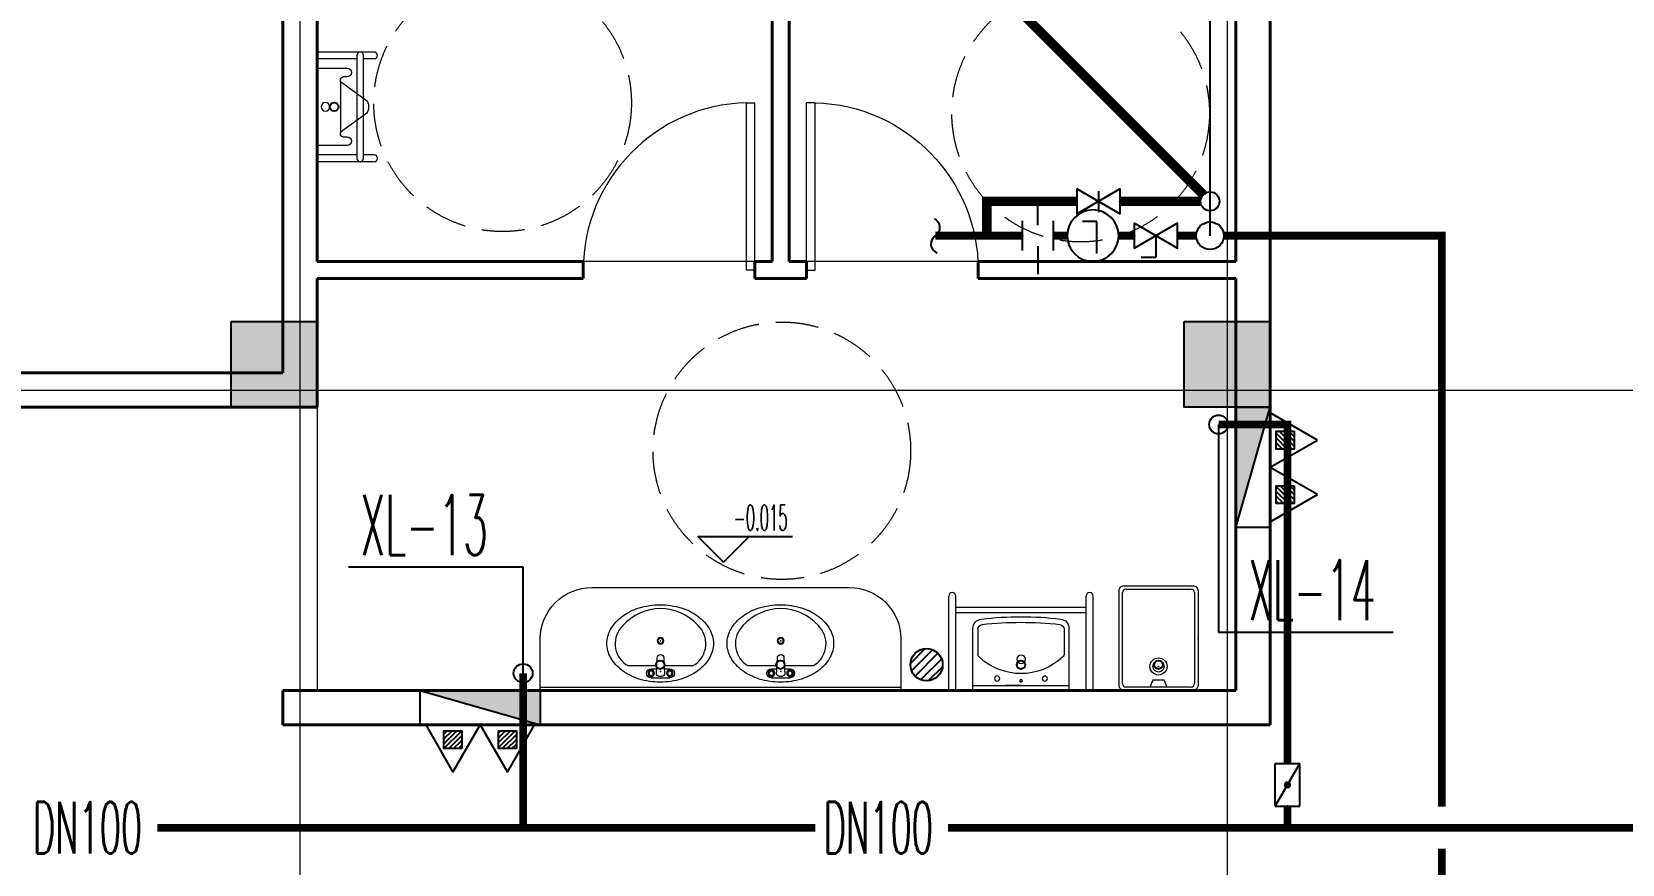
# Model space of a CAD drawing. Extents: x 1031190 to 1725648, y 733081 to 1571294.
# Drawn here: x 1325627 to 1334888, y 1141144 to 1145994 of the extents above; entities that cross this region are included whole.
import ezdxf

# ---------------------------------------------------------------- set-up
doc = ezdxf.new("R2010")
doc.units = 0
doc.header["$LTSCALE"] = 1000
doc.header["$MEASUREMENT"] = 0
for name, pattern in [('__DASH', [0.35, 0.25, -0.1]), ('ACAD_ISO10W100', [18.5, 12, -3, 0.5, -3]), ('DASH', [0.35, 0.25, -0.1]), ('DOTE', [2.42, 2, -0.2, 0.02, -0.2])]:
    doc.linetypes.add(name, pattern=pattern)
for name, color, linetype in [('DIM_ELEV', 3, 'Continuous'), ('DIM_不分区喷淋', 3, 'Continuous'), ('DIM_不分区消火栓', 3, 'Continuous'), ('DIM_废水', 3, 'Continuous'), ('EQUIP_不分区喷淋', 7, 'Continuous'), ('EQUIP_地漏', 7, 'Continuous'), ('EQUIP_污水', 7, 'Continuous'), ('EQUIP_消火栓', 7, 'Continuous'), ('EQUIP_灭火器', 7, 'Continuous'), ('EVALVE_不分区喷淋', 7, 'Continuous'), ('PIPE-不分区喷淋', 6, 'ZP'), ('PIPE-不分区消火栓', 1, 'X'), ('PIPE-废水', 31, 'F'), ('S-COLU-HATCH', 30, 'Continuous'), ('S-COLU-LINE1', 6, 'Continuous'), ('TEXT_不分区消火栓', 7, 'Continuous'), ('VALVE_不分区喷淋', 7, 'Continuous'), ('VALVE_不分区消火栓', 7, 'Continuous'), ('VALVE_废水', 7, 'Continuous'), ('VPIPE-不分区喷淋', 6, 'ZP'), ('VPIPE-不分区消火栓', 1, 'X'), ('VPIPE-废水', 31, 'F')]:
    doc.layers.add(name, color=color, linetype=linetype)
for name, color, linetype, lineweight in [('DOTE', 19, 'DOTE', 9), ('LVTRY', 1, 'Continuous', 13), ('STAIR', 2, 'Continuous', 18), ('WALL', 9, 'Continuous', 40), ('WINDOW', 8, 'Continuous', 15)]:
    doc.layers.add(name, color=color, linetype=linetype, lineweight=lineweight)
doc.styles.add('_TCH_DIM', font='SIMPLEX.shx', dxfattribs={"width": 0.6, "oblique": 10, "bigfont": 'hztxt.shx'})
doc.styles.add('_TWT_PIPEDN', font='SIMPLEX.shx', dxfattribs={"width": 0.6, "oblique": 10, "height": 3, "bigfont": 'HZTXT.shx'})
doc.styles.add('_TWT_SERIAL', font='simplex.shx', dxfattribs={"width": 0.6, "oblique": 10, "height": 3.5, "bigfont": 'aadri.shx'})
doc.styles.get("Standard").update_dxf_attribs({"font": 'gbenor.shx', "bigfont": 'gbcbig.shx'})
doc.linetypes.add('F', pattern='A,3,-0.2,["F",Standard,S=0.25,R=0,X=-0.1,Y=-0.115],-0.2', length=3.4)
doc.linetypes.add('X', pattern='A,3,-0.2,["X",Standard,S=0.25,R=0,X=-0.1,Y=-0.115],-0.25', length=3.45)
doc.linetypes.add('ZP', pattern='A,3,-0.2,["ZP",Standard,S=0.25,R=0,X=-0.1,Y=-0.115],-0.35', length=3.55)

# ---------------------------------------------------------------- blocks, each defined once
blk = doc.blocks.new('小便斗_01')
at = {"color": 0}
for p, q in [((175, 225), (0, 225)), ((0, 225), (0, -225)), ((137.5, -150), (137.5, 150)), ((150, 175), (175, 175)), ((287.5, 37.5), (150, 137.5)), ((150, -137.5), (287.5, -37.5)), ((175, -175), (150, -175)), ((0, -225), (175, -225))]:
    blk.add_line(p, q, dxfattribs=at)
blk.add_circle((50, 0), 25, dxfattribs=at)
for centre, radius, start, end in [((175, 200), 25, 270, 90), ((156.25, 156.25), 19.76, 108.434949, 251.565051), ((237.5, 0), 62.5, 323.130102, 36.869898), ((156.25, -156.25), 19.76, 108.434949, 251.565051), ((175, -200), 25, 270, 90)]:
    blk.add_arc(centre, radius, start, end, dxfattribs=at)
blk = doc.blocks.new('A$C58953B22')
at = {"layer": 'LVTRY', "color": 0}
for p, q in [((-332, 320, 0), (0, 320)), ((-332, 280, 0), (-269.4, 280, 0)), ((-269.4, -305, 0), (-269.4, 305.1, 0)), ((-234.4, 305, 0), (-234.4, -305, 0)), ((-234.4, 280, 0), (0, 280)), ((-332, -280, 0), (-269.4, -280, 0)), ((-332, -320, 0), (0, -320)), ((-234.4, -280, 0), (0, -280))]:
    blk.add_line(p, q, dxfattribs=at)
for centre, radius, start, end in [((-332, 300, 0), 20, 89.99937, 269.99937), ((-251.9, 302.3, 0), 17.7, 8.79741, 171.20259), ((-332, -300, 0), 20, 89.99937, 269.99937), ((-251.9, -302.3, 0), 17.7, 188.79741, 351.20259)]:
    blk.add_arc(centre, radius, start, end, dxfattribs=at)
at = {"layer": 'LVTRY', "color": 8, "xscale": -1}
blk.add_blockref('小便斗_01', (0, 0), dxfattribs=at)
blk = doc.blocks.new('_LV1')
at = {"color": 0}
for p, q in [((-280, 0), (280, 0)), ((-280, 0), (-280, -360.7)), ((280, 0), (280, -360.7)), ((-280, -29), (280, -29)), ((0.2, -29), (-89.8, -29)), ((-89.8, -29), (90.2, -29)), ((-250.9, -356.5), (-250.9, -214.3)), ((251.3, -356.4), (251.3, -214.6))]:
    blk.add_line(p, q, dxfattribs=at)
for centre, radius in [((-138.9, -69.1), 15), ((0, -56.7), 8), ((138.9, -69.1), 15), ((0.9, -181.6), 24.9)]:
    blk.add_circle(centre, radius, dxfattribs=at)
for centre, radius, start, end in [((0, -452.1), 353.9, 46.75809, 133.15434), ((-222.9, -214.3), 28, 133.15434, 180), ((223.3, -214.6), 28, 0, 46.75809), ((-224, -360.7), 56, 180, 263.48098), ((-222.9, -356.5), 28, 180, 263.49841), ((223.3, -356.4), 28, 276.51223, 0), ((224, -360.7), 56, 276.51902, 0), ((0, 1599.6), 2029, 263.48098, 276.51902), ((0, 1599.6), 1996.7, 263.49841, 276.51223)]:
    blk.add_arc(centre, radius, start, end, dxfattribs=at)
blk = doc.blocks.new('A$C549C535F')
at = {"layer": 'LVTRY', "color": 0}
for p, q in [((0, 0), (-550, 0)), ((0, -40), (-550, -40)), ((-484.9, -800), (-484.9, -40)), ((-454.9, -800), (-454.9, -40)), ((0, -800), (-550, -800)), ((0, -840), (-550, -840))]:
    blk.add_line(p, q, dxfattribs=at)
for centre in [(-550, -20), (-550, -820)]:
    blk.add_arc(centre, 20, 89.99937, 269.99937, dxfattribs=at)
at = {"layer": 'LVTRY', "color": 8, "extrusion": (0, 0, -1), "zscale": -1, "rotation": 90}
blk.add_blockref('_LV1', (0, -420), dxfattribs=at)
blk = doc.blocks.new('rewerwer')
at = {"layer": 'S-COLU-HATCH'}
h = blk.add_hatch(color=8, dxfattribs=at)
h.dxf.hatch_style = 1
h.paths.add_polyline_path([(1326787.7, 1144306.1), (1327287.7, 1144306.1), (1327287.7, 1143806.1), (1326787.7, 1143806.1)])
h = blk.add_hatch(color=8, dxfattribs=at)
h.dxf.hatch_style = 1
h.paths.add_polyline_path([(1326787.7, 1144306.1), (1327287.7, 1144306.1), (1327287.7, 1143806.1), (1326787.7, 1143806.1)])
h = blk.add_hatch(color=8, dxfattribs=at)
h.dxf.hatch_style = 1
h.paths.add_polyline_path([(1332337.7, 1144306.1), (1332837.7, 1144306.1), (1332837.7, 1143806.1), (1332337.7, 1143806.1)])
at = {"layer": 'S-COLU-LINE1', "color": 8}
for points in [[(1326787.7, 1144306.1), (1327287.7, 1144306.1), (1327287.7, 1143806.1), (1326787.7, 1143806.1)], [(1326787.7, 1144306.1), (1327287.7, 1144306.1), (1327287.7, 1143806.1), (1326787.7, 1143806.1)], [(1332337.7, 1144306.1), (1332837.7, 1144306.1), (1332837.7, 1143806.1), (1332337.7, 1143806.1)]]:
    blk.add_lwpolyline(points, close=True, dxfattribs=at)
blk = doc.blocks.new('$TwtSys$00000434')
for p, q in [((-0.5, 0.5), (-0.5, -0.5)), ((-0.5, -0.5), (0.5, 0.5)), ((0.5, 0.5), (-0.5, 0.5)), ((0.5, -0.5), (0.5, 0.5)), ((-0.5, -0.5), (0.5, -0.5))]:
    blk.add_line(p, q)
blk.add_solid([(0.5, -0.5), (0.5, 0.5), (-0.5, -0.5)])
blk = doc.blocks.new('$TwtSys$00000546')
h = blk.add_hatch()
h.set_pattern_fill('ANSI31', color=256, scale=200, style=0)
h.set_pattern_definition([(45, (-38543.802, -6670.83), (-17.67767, 17.67767), [])])
h.paths.add_polyline_path([(-65, 174), (65, 174), (65, 44), (-65, 44)])
for points in [[(0, 344), (-198, 0), (198, 0)], [(-65, 174), (65, 174), (65, 44), (-65, 44)]]:
    blk.add_lwpolyline(points, close=True)
blk = doc.blocks.new('$EVALVE$00000030')
for p in [(0, 0), (87, 124.3)]:
    blk.add_line(p, (0, 124.3))
blk.add_lwpolyline([(-125.2, -72.3), (125.2, 72.3), (125.2, -72.3), (-125.2, 72.3)], close=True)
for p in [(-125.2, 0), (125.2, 0)]:
    blk.add_point(p)
blk = doc.blocks.new('$EVALVE$00000027')
at = {"color": 7}
for p, q in [((-23.4, 104.4), (-23.4, -83.4)), ((-23.4, -83.4), (61.1, -83.4))]:
    blk.add_line(p, q, dxfattribs=at)
blk.add_lwpolyline([(-150, 0, 1), (150, 0, 1), (-150, 0, 0.808179)], format="xyb")
for p in [(-150, 0), (150, 0)]:
    blk.add_point(p)
blk = doc.blocks.new('$VALVE$00000458')
at = {"linetype": 'Continuous'}
for p, q in [((0, 60.5), (0, 224.5)), ((-89.9, 86.2), (-89.9, -86.2)), ((89.9, 86.2), (89.9, -86.2)), ((0, -60.5), (0, -224.5))]:
    blk.add_line(p, q, dxfattribs=at)
for p in [(-89.9, 0), (89.9, 0)]:
    blk.add_point(p)
blk = doc.blocks.new('$VALVE$00000316')
for p, q in [((-124.8, 72.1), (124.8, -72.1)), ((-124.8, 72.1), (-124.8, -72.1)), ((-124.8, 72.1), (124.8, 72.1)), ((124.8, 72.1), (124.8, -72.1)), ((-124.8, -72.1), (124.8, -72.1))]:
    blk.add_line(p, q)
at = {"const_width": 21.1}
blk.add_lwpolyline([(-10.6, 0, 1), (10.6, 0, 1)], format="xyb", close=True, dxfattribs=at)
for p in [(-124.8, 0), (124.8, 0)]:
    blk.add_point(p)
at = {"color": 7, "flags": 9}
for tag in ['XSIZE', 'YSIZE']:
    blk.add_attdef(tag, (0, 0), '', height=0.5, dxfattribs=at)
blk = doc.blocks.new('$TwtSys$00000132')
at = {"elevation": 0}
blk.add_lwpolyline([(6.9, -100.6, -0.575183), (0.2, 0, 0.604745), (-10.9, 100.6, 16.924828)], format="xyb", dxfattribs=at)
blk = doc.blocks.new('$VALVE$00000296')
for points in [[(-125, 72.2), (-125, -72.2), (125, 72.2), (125, -72.2), (-125, 72.2)], [(0, 60.2), (0, -63.6)]]:
    blk.add_lwpolyline(points)
for p in [(-125, 0), (125, 0)]:
    blk.add_point(p)
blk = doc.blocks.new('$TwtSys$00000147')
blk.add_circle((0, 0, 0), 25)
blk = doc.blocks.new('$TwtSys$00000141')
for p, q in [((-94.2, 7.7), (-10.1, 91.8)), ((-94.2, 7.7), (-10.1, 91.8)), ((-87.2, -35.1), (35.1, 87.2)), ((-87.2, -35.1), (35.1, 87.2)), ((-66.5, -66.5), (66.5, 66.5)), ((-66.5, -66.5), (66.5, 66.5)), ((-32.4, -87.1), (87.6, 32.9)), ((-32.4, -87.1), (87.6, 32.9)), ((11.4, -92.3), (92.3, -11.4)), ((11.4, -92.3), (92.3, -11.4))]:
    blk.add_line(p, q)
blk.add_circle((0, 0), 94)
blk.add_circle((0, 0), 94)
blk = doc.blocks.new('$DorLib2D$00000001')
for p, q in [((0.45, 0.975), (0.5, 0.975)), ((0.45, 0), (0.45, 0.975)), ((0.5, 0), (0.5, 0.975)), ((0.5, 0), (0.45, 0))]:
    blk.add_line(p, q)
at = {"lineweight": 13}
blk.add_arc((0.475, 0), 0.975, 91.46928, 180, dxfattribs=at)
blk = doc.blocks.new('$lvtry$00000187')
at = {"color": 0}
for p, q in [((-285, -420, 0), (-285, -40, 0)), ((-265, -20, 0), (265, -20, 0)), ((285, -40, 0), (285, -420, 0)), ((285, -180, 0), (245, -197.5, 0)), ((245, -197.5, 0), (245, -262.5, 0)), ((245, -262.5, 0), (285, -280, 0)), ((265, -440, 0), (-265, -440, 0))]:
    blk.add_line(p, q, dxfattribs=at)
at = {"color": 0, "elevation": 0}
blk.add_lwpolyline([(305, -430, -0.414214), (275, -460), (-275, -460, -0.414214), (-305, -430), (-305, -30, -0.414214), (-275, 0), (275, 0, -0.414214), (305, -30)], format="xyb", close=True, dxfattribs=at)
at = {"color": 0}
for radius in [50, 32.5]:
    blk.add_circle((165, -230, 0), radius, dxfattribs=at)
for centre, start, end in [((-265, -40, 0), 90, 180), ((265, -40, 0), 0, 90), ((-265, -420, 0), 180, 270), ((265, -420, 0), 270, 0)]:
    blk.add_arc(centre, 20, start, end, dxfattribs=at)
for p in [(0, 0, 0), (165, -230, 0)]:
    blk.add_point(p, dxfattribs=at)
blk = doc.blocks.new('$lvtry$00000196')
at = {"color": 0}
for points in [[(219.4, -384.7, 0.106486), (288.5, -307.6, 0.130324), (310.3, -225.4, 0.130324), (288.5, -143.1, 0.106486), (219.4, -66, 0.084172), (122.7, -18.1, 0.073176), (0, 0, 0.073176), (-122.7, -18.1, 0.084172), (-219.4, -66, 0.106486), (-288.5, -143.1, 0.130324), (-310.3, -225.4, 0.130324), (-288.5, -307.6, 0.106486), (-219.4, -384.7, 0.084172), (-122.7, -432.7, 0.073176), (0, -450.7, 0.073176), (122.7, -432.7, 0.084172)], [(-21.8, -44.3), (-17.3, -142, 1), (21, -142), (25.6, -44.3, 0.493794)]]:
    blk.add_lwpolyline(points, format="xyb", close=True, dxfattribs=at)
for points in [[(-52.4, -25.1), (56.2, -25.1)], [(-52.4, -78), (-20.3, -78)], [(24, -78), (56.2, -78)]]:
    blk.add_lwpolyline(points, dxfattribs=at)
for points in [[(-217.8, -329.4, -0.467303), (-199.2, -102.7, -0.154885), (-179, -96.3), (-17.3, -96.3, -0.154885)], [(21, -96.3), (182.8, -96.3, -0.154885), (203, -102.7, -0.467303), (221.6, -329.4, -0.210278), (1.9, -429.5, -0.210278), (-217.8, -329.4, -0.467303)]]:
    blk.add_lwpolyline(points, format="xyb", dxfattribs=at)
for centre, radius in [((-52.4, -51.6), 19.4), ((-52.4, -51.6), 12.6), ((56.2, -51.6), 19.4), ((56.2, -51.6), 12.6), ((1.9, -241), 19.7), ((1.9, -241), 14.7)]:
    blk.add_circle(centre, radius, dxfattribs=at)
for centre, start, end in [((-52.4, -51.6), 90, 270), ((56.2, -51.6), 270, 90)]:
    blk.add_arc(centre, 26.5, start, end, dxfattribs=at)
for p in [(1.9, -62.4), (1.9, -241)]:
    blk.add_point(p, dxfattribs=at)

msp = doc.modelspace()

# ---------------------------------------------------------------- hatches: boundary and pattern name
at = {"layer": 'PIPE-不分区喷淋'}
for points in [[(1333837.7, 1144806.1), (1333837.7, 1144828.6), (1333860.2, 1144828.6)], [(1333837.7, 1144806.1), (1333860.2, 1144806.1), (1333860.2, 1144828.6)], [(1333837.7, 1144806.1), (1333837.7, 1144828.6), (1333860.2, 1144828.6)], [(1333837.7, 1144806.1), (1333860.2, 1144806.1), (1333860.2, 1144828.6)]]:
    msp.add_hatch(color=256, dxfattribs=at).paths.add_polyline_path(points)
at = {"layer": 'PIPE-不分区消火栓'}
for points in [[(1332938.3, 1143706.1), (1332960.8, 1143706.1), (1332960.8, 1143728.6)], [(1332938.3, 1143706.1), (1332938.3, 1143728.6), (1332960.8, 1143728.6)], [(1332938.3, 1143706.1), (1332960.8, 1143706.1), (1332960.8, 1143728.6)], [(1332938.3, 1143706.1), (1332938.3, 1143728.6), (1332960.8, 1143728.6)]]:
    msp.add_hatch(color=256, dxfattribs=at).paths.add_polyline_path(points)
at = {"layer": 'PIPE-废水'}
for points in [[(1331187.7, 1145006.1), (1331187.7, 1145033.6), (1331160.2, 1145033.6)], [(1331187.7, 1145006.1), (1331160.2, 1145006.1), (1331160.2, 1145033.6)], [(1331187.7, 1145006.1), (1331187.7, 1145033.6), (1331160.2, 1145033.6)], [(1331187.7, 1145006.1), (1331160.2, 1145006.1), (1331160.2, 1145033.6)]]:
    msp.add_hatch(color=256, dxfattribs=at).paths.add_polyline_path(points)

# ---------------------------------------------------------------- linework, layer by layer
at = {"layer": 'DIM_ELEV', "color": 8}
for p, q in [((1329654.9, 1142903.1), (1329504.9, 1143053.1)), ((1329504.9, 1143053.1), (1330056.5, 1143053.1)), ((1329654.9, 1142903.1), (1329504.9, 1143053.1)), ((1329504.9, 1143053.1), (1330056.5, 1143053.1)), ((1329654.9, 1142903.1), (1329804.9, 1143053.1)), ((1329654.9, 1142903.1), (1329804.9, 1143053.1))]:
    msp.add_line(p, q, dxfattribs=at)
at = {"layer": 'DIM_不分区喷淋'}
msp.add_line((1332487.7, 1144806.1), (1332487.7, 1146289.6), dxfattribs=at)
msp.add_line((1332487.7, 1144806.1), (1332487.7, 1146289.6), dxfattribs=at)
at = {"layer": 'DIM_不分区消火栓'}
for p, q in [((1332537.7, 1143706.1, -4100), (1332537.7, 1142496, -4100)), ((1332537.7, 1143706.1, -4100), (1332537.7, 1142496, -4100)), ((1328487.7, 1142875.4), (1327471.2, 1142875.4)), ((1328487.7, 1142875.4), (1327471.2, 1142875.4)), ((1328487.7, 1142256.1), (1328487.7, 1142875.4)), ((1328487.7, 1142256.1), (1328487.7, 1142875.4)), ((1332537.7, 1142496, -4100), (1333554.2, 1142496, -4100)), ((1332537.7, 1142496, -4100), (1333554.2, 1142496, -4100))]:
    msp.add_line(p, q, dxfattribs=at)
at = {"layer": 'DIM_废水'}
msp.add_line((1332487.7, 1145006.1), (1332487.7, 1146818.2), dxfattribs=at)
msp.add_line((1332487.7, 1145006.1), (1332487.7, 1146818.2), dxfattribs=at)
at = {"layer": 'DOTE', "linetype": 'ACAD_ISO10W100', "ltscale": 100}
for p, q in [((1327187.7, 1157556.1), (1327187.7, 1132856.1)), ((1327187.7, 1157556.1), (1327187.7, 1132856.1)), ((1332587.7, 1157556.1), (1332587.7, 1132856.1)), ((1332587.7, 1157556.1), (1332587.7, 1132856.1)), ((1310187.7, 1143906.1), (1368787.7, 1143906.1)), ((1310187.7, 1143906.1), (1368787.7, 1143906.1))]:
    msp.add_line(p, q, dxfattribs=at)
at = {"layer": 'LVTRY', "color": 8}
msp.add_lwpolyline([(1330687.7, 1142156.1), (1328587.7, 1142156.1), (1328587.7, 1142456.1, -0.414214), (1328887.7, 1142756.1), (1330387.7, 1142756.1, -0.414214), (1330687.7, 1142456.1)], format="xyb", close=True, dxfattribs=at)
msp.add_lwpolyline([(1330687.7, 1142156.1), (1328587.7, 1142156.1), (1328587.7, 1142456.1, -0.414214), (1328887.7, 1142756.1), (1330387.7, 1142756.1, -0.414214), (1330687.7, 1142456.1)], format="xyb", close=True, dxfattribs=at)
msp.add_lwpolyline([(1330687.7, 1142156.1), (1328587.7, 1142156.1), (1328587.7, 1142176.1), (1330687.7, 1142176.1)], close=True, dxfattribs=at)
msp.add_lwpolyline([(1330687.7, 1142156.1), (1328587.7, 1142156.1), (1328587.7, 1142176.1), (1330687.7, 1142176.1)], close=True, dxfattribs=at)
at = {"layer": 'PIPE-不分区喷淋', "const_width": 45}
for points in [[(1331395.7, 1144806.1), (1330887.7, 1144806.1)], [(1331395.7, 1144806.1), (1330887.7, 1144806.1)], [(1331655.7, 1144806.1), (1331575.4, 1144806.1)], [(1331655.7, 1144806.1), (1331575.4, 1144806.1)], [(1332047.7, 1144806.1), (1331955.7, 1144806.1)], [(1332047.7, 1144806.1), (1331955.7, 1144806.1)], [(1332407.7, 1144806.1), (1332298, 1144806.1)], [(1332407.7, 1144806.1), (1332298, 1144806.1)], [(1332567.7, 1144806.1), (1333837.7, 1144806.1)], [(1332567.7, 1144806.1), (1333837.7, 1144806.1)], [(1333837.7, 1144806.1), (1333837.7, 1141478.6)], [(1333837.7, 1144806.1), (1333837.7, 1141478.6)], [(1333837.7, 1141233.6), (1333837.7, 1136838.6)], [(1333837.7, 1141233.6), (1333837.7, 1136838.6)]]:
    msp.add_lwpolyline(points, dxfattribs=at)
at = {"layer": 'PIPE-不分区消火栓', "const_width": 45}
for points in [[(1332537.7, 1143706.1), (1332938.3, 1143706.1)], [(1332537.7, 1143706.1), (1332938.3, 1143706.1)], [(1332938.3, 1141731), (1332938.3, 1143706.1)], [(1332938.3, 1141731), (1332938.3, 1143706.1)], [(1328487.7, 1141356.1), (1328487.7, 1142256.1)], [(1328487.7, 1141356.1), (1328487.7, 1142256.1)], [(1332938.3, 1141356.1), (1332938.3, 1141481.3)], [(1332938.3, 1141356.1), (1332938.3, 1141481.3)], [(1328487.7, 1141356.1), (1326357.3, 1141356.1)], [(1328487.7, 1141356.1), (1326357.3, 1141356.1)], [(1330188.4, 1141356.1), (1328487.7, 1141356.1)], [(1330188.4, 1141356.1), (1328487.7, 1141356.1)], [(1332938.3, 1141356.1), (1330962.1, 1141356.1)], [(1332938.3, 1141356.1), (1330962.1, 1141356.1)], [(1351970.9, 1141356.1), (1332938.3, 1141356.1)], [(1351970.9, 1141356.1), (1332938.3, 1141356.1)]]:
    msp.add_lwpolyline(points, dxfattribs=at)
at = {"layer": 'PIPE-废水', "const_width": 55}
for points in [[(1332448.8, 1145045), (1330637.7, 1146856.1)], [(1332448.8, 1145045), (1330637.7, 1146856.1)], [(1331712.7, 1145006.1), (1331187.7, 1145006.1)], [(1331187.7, 1145006.1), (1331187.7, 1144806.1)], [(1331712.7, 1145006.1), (1331187.7, 1145006.1)], [(1331187.7, 1145006.1), (1331187.7, 1144806.1)], [(1332432.7, 1145006.1), (1331962.7, 1145006.1)], [(1332432.7, 1145006.1), (1331962.7, 1145006.1)]]:
    msp.add_lwpolyline(points, dxfattribs=at)
at = {"layer": 'STAIR', "color": 8, "linetype": '__DASH'}
for centre in [(1328368.4, 1145580), (1328368.4, 1145580), (1331734.4, 1145519.7), (1331734.4, 1145519.7), (1329994.4, 1143552.9), (1329994.4, 1143552.9)]:
    msp.add_circle(centre, 750, dxfattribs=at)
at = {"layer": 'VPIPE-不分区喷淋'}
msp.add_circle((1332487.7, 1144806.1), 80, dxfattribs=at)
msp.add_circle((1332487.7, 1144806.1), 80, dxfattribs=at)
at = {"layer": 'VPIPE-不分区消火栓'}
for centre in [(1332537.7, 1143706.1), (1332537.7, 1143706.1), (1328487.7, 1142256.1), (1328487.7, 1142256.1)]:
    msp.add_circle(centre, 55, dxfattribs=at)
at = {"layer": 'VPIPE-废水'}
msp.add_circle((1332487.7, 1145006.1), 55, dxfattribs=at)
msp.add_circle((1332487.7, 1145006.1), 55, dxfattribs=at)
at = {"layer": 'WALL', "color": 8}
for p, q in [((1329937.7, 1144656.1), (1329937.7, 1149056.1)), ((1329937.7, 1144656.1), (1329937.7, 1149056.1)), ((1330037.7, 1144656.1), (1330037.7, 1149056.1)), ((1330037.7, 1144656.1), (1330037.7, 1149056.1)), ((1327087.7, 1148856.1), (1327087.7, 1144656.1)), ((1327087.7, 1148856.1), (1327087.7, 1144656.1)), ((1327287.7, 1148756.1), (1327287.7, 1144656.1)), ((1327287.7, 1148756.1), (1327287.7, 1144656.1)), ((1332637.7, 1144656.1), (1332637.7, 1148356.1)), ((1332637.7, 1144656.1), (1332637.7, 1148356.1)), ((1332837.7, 1144656.1), (1332837.7, 1148256.1)), ((1332837.7, 1144656.1), (1332837.7, 1148256.1)), ((1327087.7, 1144656.1), (1327087.7, 1144006.1)), ((1327087.7, 1144656.1), (1327087.7, 1144006.1)), ((1328837.7, 1144656.1), (1327287.7, 1144656.1)), ((1328837.7, 1144656.1), (1327287.7, 1144656.1)), ((1328837.7, 1144556.1), (1328837.7, 1144656.1)), ((1328837.7, 1144556.1), (1328837.7, 1144656.1)), ((1329937.7, 1144656.1), (1329837.7, 1144656.1)), ((1329837.7, 1144656.1), (1329837.7, 1144556.1)), ((1329937.7, 1144656.1), (1329837.7, 1144656.1)), ((1329837.7, 1144656.1), (1329837.7, 1144556.1)), ((1330137.7, 1144656.1), (1330037.7, 1144656.1)), ((1330137.7, 1144656.1), (1330037.7, 1144656.1)), ((1330137.7, 1144556.1), (1330137.7, 1144656.1)), ((1330137.7, 1144556.1), (1330137.7, 1144656.1)), ((1332637.7, 1144656.1), (1331137.7, 1144656.1)), ((1331137.7, 1144656.1), (1331137.7, 1144556.1)), ((1332637.7, 1144656.1), (1331137.7, 1144656.1)), ((1331137.7, 1144656.1), (1331137.7, 1144556.1)), ((1332837.7, 1141956.1), (1332837.7, 1144656.1)), ((1332837.7, 1141956.1), (1332837.7, 1144656.1)), ((1327287.7, 1144556.1), (1328837.7, 1144556.1)), ((1327287.7, 1144556.1), (1327287.7, 1143906.1)), ((1327287.7, 1144556.1), (1328837.7, 1144556.1)), ((1327287.7, 1144556.1), (1327287.7, 1143906.1)), ((1329837.7, 1144556.1), (1330037.7, 1144556.1)), ((1329837.7, 1144556.1), (1330037.7, 1144556.1)), ((1330037.7, 1144556.1), (1330137.7, 1144556.1)), ((1330037.7, 1144556.1), (1330137.7, 1144556.1)), ((1331137.7, 1144556.1), (1332637.7, 1144556.1)), ((1331137.7, 1144556.1), (1332637.7, 1144556.1)), ((1332637.7, 1142156.1), (1332637.7, 1144556.1)), ((1332637.7, 1142156.1), (1332637.7, 1144556.1)), ((1324737.7, 1144006.1), (1327087.7, 1144006.1)), ((1324737.7, 1144006.1), (1327087.7, 1144006.1)), ((1327287.7, 1143806.1), (1327287.7, 1143906.1)), ((1327287.7, 1143806.1), (1327287.7, 1143906.1)), ((1324837.7, 1143806.1), (1327087.7, 1143806.1)), ((1324837.7, 1143806.1), (1327087.7, 1143806.1)), ((1327087.7, 1143806.1), (1327287.7, 1143806.1)), ((1327087.7, 1143806.1), (1327287.7, 1143806.1)), ((1327287.7, 1142156.1), (1327087.7, 1142156.1)), ((1327087.7, 1142156.1), (1327087.7, 1141956.1)), ((1327287.7, 1142156.1), (1327087.7, 1142156.1)), ((1327087.7, 1142156.1), (1327087.7, 1141956.1)), ((1327287.7, 1142156.1), (1332637.7, 1142156.1)), ((1327287.7, 1142156.1), (1332637.7, 1142156.1)), ((1327087.7, 1141956.1), (1332837.7, 1141956.1)), ((1327087.7, 1141956.1), (1332837.7, 1141956.1))]:
    msp.add_line(p, q, dxfattribs=at)
at = {"layer": 'WINDOW'}
for p, q in [((1329837.7, 1144656.1), (1328837.7, 1144656.1)), ((1329837.7, 1144656.1), (1328837.7, 1144656.1)), ((1331137.7, 1144656.1), (1330137.7, 1144656.1)), ((1331137.7, 1144656.1), (1330137.7, 1144656.1)), ((1327287.7, 1143806.1, 800), (1327287.7, 1142156.1, 800)), ((1327287.7, 1143806.1, 800), (1327287.7, 1142156.1, 800))]:
    msp.add_line(p, q, dxfattribs=at)
at = {"layer": 'WINDOW', "linetype": 'DASH'}
for p, q in [((1327287.7, 1143806.1), (1327087.7, 1143806.1)), ((1327287.7, 1143806.1), (1327087.7, 1143806.1)), ((1327087.7, 1142156.1), (1327287.7, 1142156.1)), ((1327087.7, 1142156.1), (1327287.7, 1142156.1))]:
    msp.add_line(p, q, dxfattribs=at)

# ---------------------------------------------------------------- block references
at = {"color": 8}
for name, p, rotation in [('A$C58953B22', (1327287.7, 1145556.4), 180), ('A$C58953B22', (1327287.7, 1145556.4), 180), ('A$C549C535F', (1331806.8, 1142156.1), 270), ('A$C549C535F', (1331806.8, 1142156.1), 270)]:
    msp.add_blockref(name, p, dxfattribs=dict(at, rotation=rotation))
at = {"layer": 'EQUIP_不分区喷淋', "rotation": 179.9999999999916}
msp.add_blockref('$TwtSys$00000132', (1330887.7, 1144806.1), dxfattribs=at)
msp.add_blockref('$TwtSys$00000132', (1330887.7, 1144806.1), dxfattribs=at)
at = {"layer": 'EQUIP_地漏'}
msp.add_blockref('$TwtSys$00000141', (1330836.8, 1142306.1), dxfattribs=at)
msp.add_blockref('$TwtSys$00000141', (1330836.8, 1142306.1), dxfattribs=at)
at = {"layer": 'EQUIP_污水'}
for p in [(1327387.7, 1145556.4), (1327387.7, 1145556.4), (1329285.8, 1142306.1), (1329285.8, 1142306.1), (1329985.8, 1142306.1), (1329985.8, 1142306.1), (1331386.8, 1142306.1), (1331386.8, 1142306.1), (1332187.7, 1142306.1), (1332187.7, 1142306.1)]:
    msp.add_blockref('$TwtSys$00000147', p, dxfattribs=at)
at = {"layer": 'EQUIP_消火栓', "xscale": -700, "yscale": 200, "zscale": 700}
for p, rotation in [((1332737.7, 1143456.1), 269.9999999999747), ((1332737.7, 1143456.1), 269.9999999999747), ((1328237.7, 1142056.1), 180), ((1328237.7, 1142056.1), 180)]:
    msp.add_blockref('$TwtSys$00000434', p, dxfattribs=dict(at, rotation=rotation))
at = {"layer": 'EQUIP_灭火器', "xscale": 0.8, "yscale": 0.8, "zscale": 0.8}
for p, rotation in [((1332837.7, 1143614.9), 270.0000000019076), ((1332837.7, 1143614.9), 270.0000000019076), ((1332837.7, 1143297.4), 270.0000000019076), ((1332837.7, 1143297.4), 270.0000000019076), ((1328079, 1141956.1), 180.0000000019075), ((1328079, 1141956.1), 180.0000000019075), ((1328396.4, 1141956.1), 180.0000000019075), ((1328396.4, 1141956.1), 180.0000000019075)]:
    msp.add_blockref('$TwtSys$00000546', p, dxfattribs=dict(at, rotation=rotation))
at = {"layer": 'EVALVE_不分区喷淋', "rotation": 179.9999999999916}
for name, p in [('$EVALVE$00000027', (1331805.7, 1144806.1)), ('$EVALVE$00000027', (1331805.7, 1144806.1)), ('$EVALVE$00000030', (1332172.8, 1144806.1)), ('$EVALVE$00000030', (1332172.8, 1144806.1))]:
    msp.add_blockref(name, p, dxfattribs=at)
at = {"layer": 'LVTRY', "color": 8, "rotation": 269.9999999966304}
msp.add_blockref('$lvtry$00000187', (1332417.7, 1142461.1), dxfattribs=at)
msp.add_blockref('$lvtry$00000187', (1332417.7, 1142461.1), dxfattribs=at)
at = {"layer": 'LVTRY', "color": 8, "yscale": -1}
for p in [(1329285.8, 1142204.5), (1329285.8, 1142204.5), (1329985.8, 1142204.5), (1329985.8, 1142204.5)]:
    msp.add_blockref('$lvtry$00000196', p, dxfattribs=at)
at = {"layer": 'S-COLU-LINE1', "color": 8}
msp.add_blockref('rewerwer', (0, 0), dxfattribs=at)
msp.add_blockref('rewerwer', (0, 0), dxfattribs=at)
at = {"layer": 'VALVE_不分区喷淋', "rotation": 179.9999999999916}
msp.add_blockref('$VALVE$00000458', (1331485.5, 1144806.1), dxfattribs=at)
msp.add_blockref('$VALVE$00000458', (1331485.5, 1144806.1), dxfattribs=at)
at = {"layer": 'VALVE_不分区消火栓', "rotation": 90.00000000203215}
msp.add_blockref('$VALVE$00000316', (1332938.3, 1141606.1), dxfattribs=at)
msp.add_blockref('$VALVE$00000316', (1332938.3, 1141606.1), dxfattribs=at)
at = {"layer": 'VALVE_废水', "xscale": -1, "yscale": -1, "rotation": 180}
msp.add_blockref('$VALVE$00000296', (1331837.7, 1145006.1), dxfattribs=at)
msp.add_blockref('$VALVE$00000296', (1331837.7, 1145006.1), dxfattribs=at)
at = {"layer": 'WINDOW', "yscale": -1000}
for p, xscale, zscale, rotation in [((1329337.7, 1144606.1), -1000, -1000, 180), ((1329337.7, 1144606.1), -1000, -1000, 180), ((1330637.7, 1144606.1), 1000, 1000, 180.000000000005), ((1330637.7, 1144606.1), 1000, 1000, 180.000000000005)]:
    msp.add_blockref('$DorLib2D$00000001', p, dxfattribs=dict(at, xscale=xscale, zscale=zscale, rotation=rotation))

# ---------------------------------------------------------------- texts
at = {"layer": 'DIM_ELEV', "color": 8, "style": '_TCH_DIM', "width": 0.423529}
msp.add_text('-0.015', height=148.75, dxfattribs=at).set_placement((1329714.5, 1143088.1))
msp.add_text('-0.015', height=148.75, dxfattribs=at).set_placement((1329714.5, 1143088.1))
at = {"layer": 'DIM_不分区消火栓', "color": 7, "style": '_TWT_SERIAL', "width": 0.48}
for s, p in [('XL-13', (1327541.2, 1142945.4)), ('XL-13', (1327541.2, 1142945.4)), ('XL-14', (1332710.5, 1142566, -4100)), ('XL-14', (1332710.5, 1142566, -4100))]:
    msp.add_text(s, height=350, dxfattribs=at).set_placement(p)
at = {"layer": 'TEXT_不分区消火栓', "style": '_TWT_PIPEDN', "width": 0.48}
for p in [(1325633.6, 1141206.1), (1325633.6, 1141206.1), (1330238.4, 1141206.1), (1330238.4, 1141206.1)]:
    msp.add_text('DN100', height=300, dxfattribs=at).set_placement(p)

doc.saveas('drawing.dxf')
